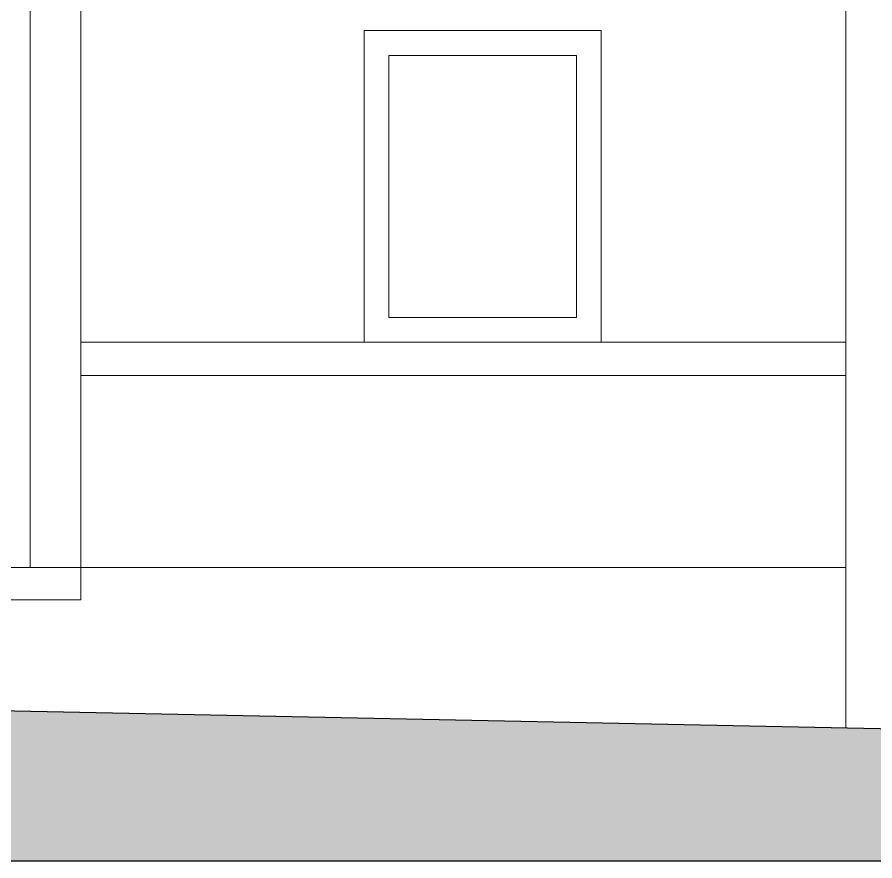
# Model space of a CAD drawing. Header units: millimetres. Extents: x 8329 to 21574, y -433 to 4921.
# Drawn here: x 13938 to 17335, y -424 to 2916 of the extents above; entities that cross this region are included whole.
import ezdxf

# ---------------------------------------------------------------- set-up
doc = ezdxf.new("R2010")
doc.units = ezdxf.units.MM
for name, color, linetype, lineweight in [('A-ALV-___-___-EXI', 250, 'Continuous', 25), ('A-BAS-___-___-EXI', 250, 'Continuous', 25), ('A-JAN-___-___-EXI', 250, 'Continuous', 25)]:
    doc.layers.add(name, color=color, linetype=linetype, lineweight=lineweight)

msp = doc.modelspace()

# ---------------------------------------------------------------- hatches: boundary and pattern name
at = {"layer": 'A-BAS-___-___-EXI', "true_color": 0xcb9898}
msp.add_hatch(color=253, dxfattribs=at).paths.add_polyline_path([(21573.6, -424.2), (21573.6, -104), (19251.7, -104), (19251.7, 96.6), (17420.7, 96.6), (10950.1, 229), (8329.5, 229), (8329.5, -424.2)])

# ---------------------------------------------------------------- linework, layer by layer
at = {"layer": 'A-ALV-___-___-EXI', "color": 28, "lineweight": 15}
for p, q in [((13989.1, 736.9), (13989.1, 3259.3)), ((17220.1, 3255.1), (17220.1, 100.9)), ((17220.1, 1628.9), (14189.7, 1628.9)), ((17220.1, 1496.6), (14189.7, 1496.6)), ((11167.8, 736.9), (14189.7, 736.9)), ((14070.2, 736.9), (17220.1, 736.9))]:
    msp.add_line(p, q, dxfattribs=at)
at = {"layer": 'A-ALV-___-___-EXI', "color": 28, "lineweight": 15, "flags": 128}
msp.add_lwpolyline([(11167.8, 608.8), (14189.7, 608.8), (14189.7, 3156.9)], dxfattribs=at)
at = {"layer": 'A-BAS-___-___-EXI'}
msp.add_lwpolyline([(19251.7, 96.6), (17420.7, 96.6), (10950.1, 229), (8329.5, 229), (8329.5, -424.2), (21573.6, -424.2), (21573.6, -104), (19251.7, -104)], close=True, dxfattribs=at)
at = {"layer": 'A-JAN-___-___-EXI', "color": 28, "lineweight": 15, "flags": 128}
for points in [[(15312.2, 2862.4), (16251.2, 2862.4), (16251.2, 1628.9), (15312.2, 1628.9)], [(15410.4, 2764.2), (16153, 2764.2), (16153, 1727.1), (15410.4, 1727.1)]]:
    msp.add_lwpolyline(points, close=True, dxfattribs=at)

doc.saveas('drawing.dxf')
